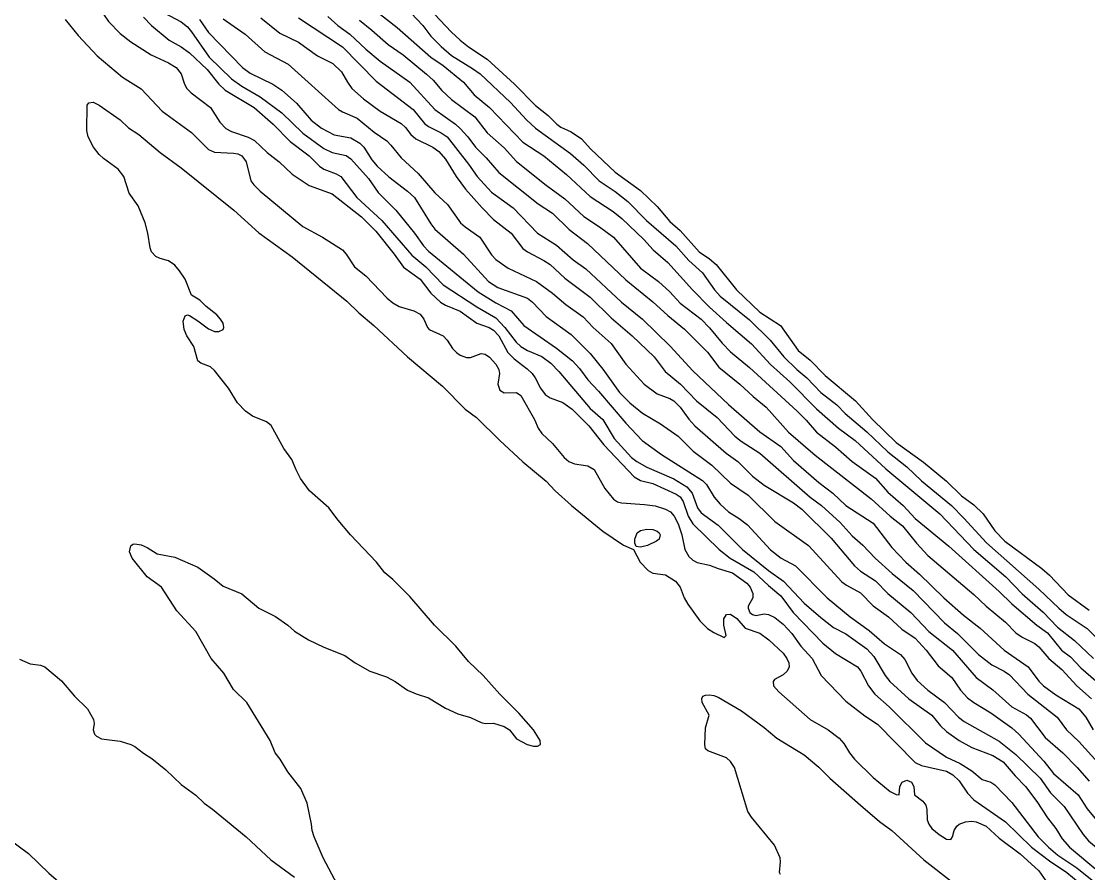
# Model space of a CAD drawing. Extents: x 474277 to 475042, y 254928 to 255625.
# Drawn here: x 474557.56 to 474596.58, y 255166.93 to 255198.12 of the extents above; entities that cross this region are included whole.
import ezdxf

# ---------------------------------------------------------------- set-up
doc = ezdxf.new("R2010")
doc.units = 0
doc.header["$MEASUREMENT"] = 0
doc.layers.add('BaseMapV2_DTM_export_MonNov09090547073261 — entities', color=1, linetype='CONTINUOUS')

msp = doc.modelspace()

# ---------------------------------------------------------------- linework, layer by layer
at = {"layer": 'BaseMapV2_DTM_export_MonNov09090547073261 — entities', "color": 15, "linetype": 'Continuous', "true_color": 0xb7484b}
for points in [[(474572.064, 255199.031, 84.25), (474573.267, 255197.729, 84.25), (474573.596, 255197.422, 84.25), (474573.904, 255197.179, 84.25), (474574.592, 255196.732, 84.25), (474575.59, 255195.812, 84.25), (474576.358, 255195.042, 84.25), (474576.818, 255194.676, 84.25), (474577.131, 255194.355, 84.25), (474577.278, 255194.25, 84.25), (474577.661, 255194.07, 84.25), (474578.042, 255193.818, 84.25), (474578.379, 255193.435, 84.25), (474579.271, 255192.599, 84.25), (474580.191, 255191.931, 84.25), (474580.805, 255191.341, 84.25), (474581.265, 255190.788, 84.25), (474581.648, 255190.462, 84.25), (474582.338, 255189.688, 84.25), (474582.722, 255189.431, 84.25), (474582.961, 255189.218, 84.25), (474583.701, 255188.298, 84.25), (474584.562, 255187.472, 84.25), (474585.31, 255186.994, 84.25), (474585.962, 255186.074, 84.25), (474586.402, 255185.722, 84.25), (474586.944, 255185.154, 84.25), (474588.05, 255184.234, 84.25), (474588.671, 255183.544, 84.25), (474589.546, 255182.704, 84.25), (474590.543, 255181.985, 84.25), (474591.386, 255181.295, 84.25), (474591.923, 255180.754, 84.25), (474592.383, 255180.423, 84.25), (474592.717, 255180.093, 84.25), (474593.15, 255179.483, 84.25), (474593.509, 255179.097, 84.25), (474594.865, 255178.1, 84.25), (474595.143, 255177.851, 84.25), (474595.833, 255177.133, 84.25), (474596.6, 255176.569, 84.25)], [(474570.129, 255198.802, 84.75), (474571.297, 255197.891, 84.75), (474572.524, 255196.808, 84.75), (474572.986, 255196.502, 84.75), (474573.721, 255195.889, 84.75), (474574.118, 255195.429, 84.75), (474574.677, 255194.969, 84.75), (474575.897, 255193.694, 84.75), (474576.664, 255193.199, 84.75), (474577.487, 255192.515, 84.75), (474578.351, 255191.711, 84.75), (474579.195, 255191.155, 84.75), (474579.517, 255190.905, 84.75), (474580.318, 255190.138, 84.75), (474580.652, 255189.755, 84.75), (474581.198, 255189.295, 84.75), (474582.097, 255188.298, 84.75), (474582.722, 255187.662, 84.75), (474583.335, 255187.096, 84.75), (474584.255, 255186.318, 84.75), (474584.945, 255185.567, 84.75), (474585.654, 255184.924, 84.75), (474586.632, 255183.935, 84.75), (474587.429, 255183.237, 84.75), (474588.039, 255182.777, 84.75), (474589.162, 255181.75, 84.75), (474591.138, 255180.093, 84.75), (474592.383, 255178.791, 84.75), (474593.544, 255177.793, 84.75), (474594.146, 255177.172, 84.75), (474594.913, 255176.506, 84.75), (474595.442, 255175.953, 84.75), (474596.063, 255175.459, 84.75), (474596.753, 255174.809, 84.75)], [(474560.562, 255198.376, 87), (474560.741, 255198.112, 87), (474561.176, 255197.674, 87), (474561.559, 255197.366, 87), (474562.31, 255196.886, 87), (474562.939, 255196.598, 87), (474563.224, 255196.425, 87), (474563.403, 255196.195, 87), (474563.52, 255195.812, 87), (474563.611, 255195.659, 87), (474563.77, 255195.505, 87), (474564.469, 255194.969, 87), (474564.818, 255194.432, 87), (474565.04, 255194.202, 87), (474565.239, 255194.085, 87), (474565.853, 255193.873, 87), (474566.083, 255193.76, 87), (474566.543, 255193.318, 87), (474566.988, 255192.975, 87), (474567.463, 255192.521, 87), (474568.076, 255192.109, 87), (474568.92, 255191.805, 87), (474569.993, 255190.97, 87), (474570.519, 255190.445, 87), (474571.192, 255189.601, 87), (474571.527, 255189.125, 87), (474572.14, 255188.678, 87), (474572.524, 255188.177, 87), (474572.883, 255187.838, 87), (474573.06, 255187.733, 87), (474573.597, 255187.516, 87), (474574.209, 255187.071, 87), (474574.665, 255186.918, 87), (474574.824, 255186.821, 87), (474575.013, 255186.611, 87), (474575.339, 255185.997, 87), (474575.574, 255185.767, 87), (474576.051, 255185.404, 87), (474576.229, 255185.231, 87), (474576.34, 255185.077, 87), (474576.539, 255184.694, 87), (474576.713, 255184.464, 87), (474576.894, 255184.345, 87), (474577.354, 255184.172, 87), (474577.693, 255183.927, 87), (474578.308, 255183.314, 87), (474578.858, 255182.624, 87), (474579.961, 255181.456, 87), (474580.191, 255181.319, 87), (474580.651, 255181.207, 87), (474581.495, 255180.823, 87), (474581.648, 255180.715, 87), (474581.752, 255180.553, 87), (474581.934, 255180.017, 87), (474582.108, 255179.734, 87), (474583.073, 255178.79, 87), (474583.473, 255178.483, 87), (474584.332, 255177.982, 87), (474584.869, 255177.479, 87), (474585.329, 255177.105, 87), (474585.77, 255176.49, 87), (474586.862, 255175.368, 87), (474587.322, 255174.986, 87), (474588.124, 255174.496, 87), (474588.252, 255174.343, 87), (474588.528, 255173.806, 87), (474588.766, 255173.499, 87), (474589.283, 255173.039, 87), (474590.619, 255171.719, 87), (474591.385, 255171.199, 87), (474591.877, 255170.969, 87), (474592.306, 255170.702, 87), (474592.69, 255170.384, 87), (474593.001, 255170.279, 87), (474593.15, 255170.19, 87), (474593.763, 255169.541, 87), (474594.733, 255168.285, 87), (474595.113, 255167.902, 87), (474595.45, 255167.616, 87), (474596.14, 255167.149, 87), (474596.83, 255166.605, 87)], [(474562.03, 255198.266, 86.75), (474562.313, 255197.959, 86.75), (474562.96, 255197.422, 86.75), (474563.399, 255197.182, 86.75), (474563.706, 255196.961, 86.75), (474564.354, 255196.349, 86.75), (474564.779, 255195.817, 86.75), (474565.009, 255195.593, 86.75), (474566.07, 255194.969, 86.75), (474566.767, 255194.355, 86.75), (474567.386, 255193.718, 86.75), (474568.076, 255193.194, 86.75), (474568.46, 255192.816, 86.75), (474568.613, 255192.71, 86.75), (474569.073, 255192.537, 86.75), (474569.237, 255192.438, 86.75), (474569.827, 255191.672, 86.75), (474570.737, 255190.828, 86.75), (474571.834, 255189.561, 86.75), (474572.351, 255189.141, 86.75), (474572.984, 255188.479, 86.75), (474574.211, 255187.673, 86.75), (474574.901, 255187.271, 86.75), (474575.239, 255186.918, 86.75), (474575.644, 255186.381, 86.75), (474575.821, 255186.219, 86.75), (474576.066, 255186.074, 86.75), (474576.588, 255185.856, 86.75), (474576.913, 255185.614, 86.75), (474577.208, 255185.307, 86.75), (474578.351, 255183.958, 86.75), (474578.813, 255183.544, 86.75), (474579.236, 255182.854, 86.75), (474579.865, 255182.164, 86.75), (474580.061, 255182.01, 86.75), (474580.421, 255181.81, 86.75), (474581.418, 255181.378, 86.75), (474581.886, 255181.09, 86.75), (474582.085, 255180.86, 86.75), (474582.279, 255180.323, 86.75), (474582.415, 255180.133, 86.75), (474583.028, 255179.681, 86.75), (474583.924, 255178.79, 86.75), (474584.875, 255178.023, 86.75), (474585.417, 255177.64, 86.75), (474586.172, 255176.832, 86.75), (474586.785, 255176.301, 86.75), (474587.246, 255175.936, 86.75), (474587.706, 255175.713, 86.75), (474588.472, 255175.166, 86.75), (474588.729, 255174.879, 86.75), (474589.134, 255174.189, 86.75), (474589.314, 255173.959, 86.75), (474590.006, 255173.325, 86.75), (474590.847, 255172.733, 86.75), (474591.156, 255172.349, 86.75), (474591.386, 255172.133, 86.75), (474591.846, 255171.809, 86.75), (474592.306, 255171.545, 86.75), (474593.073, 255171.26, 86.75), (474593.456, 255171.027, 86.75), (474593.892, 255170.509, 86.75), (474594.27, 255170.126, 86.75), (474594.683, 255169.58, 86.75), (474595.067, 255168.981, 86.75), (474595.378, 255168.592, 86.75), (474595.612, 255168.209, 86.75), (474595.875, 255167.902, 86.75), (474596.907, 255167.04, 86.75)], [(474562.786, 255198.428, 86.5), (474563.399, 255198.098, 86.5), (474563.629, 255197.914, 86.5), (474563.783, 255197.736, 86.5), (474564.423, 255196.809, 86.5), (474565.239, 255196.01, 86.5), (474565.623, 255195.74, 86.5), (474566.292, 255195.352, 86.5), (474567.08, 255194.767, 86.5), (474567.846, 255194.023, 86.5), (474568.613, 255193.467, 86.5), (474568.92, 255193.32, 86.5), (474569.432, 255193.205, 86.5), (474569.61, 255193.092, 86.5), (474570.249, 255192.362, 86.5), (474570.607, 255191.86, 86.5), (474571.255, 255191.211, 86.5), (474571.938, 255190.368, 86.5), (474572.256, 255189.908, 86.5), (474572.447, 255189.711, 86.5), (474574.264, 255188.221, 86.5), (474574.901, 255187.822, 86.5), (474575.465, 255187.531, 86.5), (474575.928, 255186.994, 86.5), (474577.124, 255186.16, 86.5), (474577.71, 255185.691, 86.5), (474577.968, 255185.42, 86.5), (474578.267, 255185.001, 86.5), (474578.658, 255184.587, 86.5), (474579.655, 255183.417, 86.5), (474580.254, 255182.777, 86.5), (474580.958, 255182.27, 86.5), (474582.462, 255181.32, 86.5), (474582.607, 255181.167, 86.5), (474582.889, 255180.707, 86.5), (474583.105, 255180.452, 86.5), (474583.412, 255180.173, 86.5), (474583.795, 255179.934, 86.5), (474584.102, 255179.693, 86.5), (474584.945, 255178.778, 86.5), (474585.332, 255178.483, 86.5), (474585.865, 255178.199, 86.5), (474587.016, 255177.02, 86.5), (474587.864, 255176.336, 86.5), (474588.549, 255175.831, 86.5), (474589.112, 255175.339, 86.5), (474589.701, 255174.956, 86.5), (474589.853, 255174.774, 86.5), (474590.113, 255174.266, 86.5), (474590.313, 255174.002, 86.5), (474590.693, 255173.653, 86.5), (474591.313, 255173.193, 86.5), (474591.817, 255172.656, 86.5), (474592.027, 255172.502, 86.5), (474593.303, 255171.787, 86.5), (474593.916, 255171.29, 86.5), (474594.799, 255170.432, 86.5), (474595.179, 255169.895, 86.5), (474595.68, 255169.39, 86.5), (474596.371, 255168.362, 86.5), (474596.571, 255168.132, 86.5), (474597.397, 255167.442, 86.5)], [(474564.933, 255198.206, 86), (474565.739, 255197.652, 86), (474566.466, 255196.998, 86), (474567.31, 255196.55, 86), (474569.15, 255194.897, 86), (474569.303, 255194.802, 86), (474569.84, 255194.58, 86), (474570.453, 255194.059, 86), (474570.915, 255193.742, 86), (474571.072, 255193.588, 86), (474571.45, 255193.12, 86), (474572.064, 255192.55, 86), (474572.677, 255191.847, 86), (474573.137, 255191.413, 86), (474573.619, 255190.751, 86), (474573.782, 255190.598, 86), (474574.319, 255190.215, 86), (474574.747, 255189.57, 86), (474574.901, 255189.407, 86), (474575.361, 255189.089, 86), (474576.392, 255188.604, 86), (474576.971, 255188.174, 86), (474577.462, 255187.761, 86), (474578.097, 255187.301, 86), (474578.467, 255186.918, 86), (474579.118, 255186.332, 86), (474579.655, 255185.572, 86), (474580.33, 255184.847, 86), (474580.805, 255184.488, 86), (474581.265, 255184.323, 86), (474581.418, 255184.229, 86), (474581.648, 255184.006, 86), (474581.955, 255183.565, 86), (474582.179, 255183.314, 86), (474583.327, 255182.317, 86), (474583.755, 255182.01, 86), (474584.291, 255181.474, 86), (474584.715, 255181.145, 86), (474585.789, 255180.5, 86), (474586.095, 255180.268, 86), (474587.169, 255179.203, 86), (474588.012, 255178.201, 86), (474588.242, 255178.003, 86), (474588.779, 255177.643, 86), (474589.239, 255177.186, 86), (474590.081, 255176.49, 86), (474590.738, 255175.8, 86), (474591.6, 255175.109, 86), (474592.46, 255174.112, 86), (474593.073, 255173.66, 86), (474593.763, 255173.044, 86), (474594.3, 255172.747, 86), (474594.453, 255172.628, 86), (474594.99, 255171.915, 86), (474595.635, 255171.352, 86), (474596.156, 255170.816, 86), (474596.6, 255170.315, 86)], [(474566.313, 255198.245, 85.75), (474567.003, 255197.689, 85.75), (474567.693, 255197.358, 85.75), (474568.383, 255196.857, 85.75), (474568.949, 255196.579, 85.75), (474569.263, 255196.272, 85.75), (474569.477, 255195.889, 85.75), (474569.645, 255195.659, 85.75), (474570.07, 255195.279, 85.75), (474570.683, 255194.825, 85.75), (474571.45, 255194.383, 85.75), (474571.604, 255194.233, 85.75), (474571.799, 255193.972, 85.75), (474571.976, 255193.818, 85.75), (474572.6, 255193.514, 85.75), (474572.816, 255193.358, 85.75), (474573.06, 255193.069, 85.75), (474573.45, 255192.438, 85.75), (474573.797, 255191.978, 85.75), (474574.404, 255191.288, 85.75), (474574.824, 255190.865, 85.75), (474575.468, 255190.368, 85.75), (474575.897, 255189.809, 85.75), (474576.066, 255189.678, 85.75), (474576.664, 255189.365, 85.75), (474576.888, 255189.218, 85.75), (474577.431, 255188.72, 85.75), (474578.351, 255188.021, 85.75), (474579.118, 255187.264, 85.75), (474579.885, 255186.614, 85.75), (474580.696, 255185.844, 85.75), (474581.099, 255185.307, 85.75), (474581.661, 255184.847, 85.75), (474582.241, 255184.234, 85.75), (474582.995, 255183.621, 85.75), (474583.642, 255182.937, 85.75), (474583.872, 255182.754, 85.75), (474584.554, 255182.317, 85.75), (474586.402, 255180.706, 85.75), (474586.805, 255180.4, 85.75), (474587.488, 255179.787, 85.75), (474587.936, 255179.295, 85.75), (474588.319, 255178.953, 85.75), (474588.775, 255178.483, 85.75), (474589.392, 255177.913, 85.75), (474590.159, 255177.291, 85.75), (474591.309, 255176.109, 85.75), (474591.783, 255175.723, 85.75), (474592.549, 255174.956, 85.75), (474593.041, 255174.573, 85.75), (474593.484, 255174.343, 85.75), (474593.686, 255174.204, 85.75), (474594.355, 255173.499, 85.75), (474595.432, 255172.656, 85.75), (474595.77, 255172.196, 85.75), (474596.217, 255171.766, 85.75), (474596.907, 255170.997, 85.75)], [(474567.693, 255198.24, 85.5), (474569.303, 255197.189, 85.5), (474570.53, 255195.929, 85.5), (474571.881, 255194.892, 85.5), (474572.294, 255194.383, 85.5), (474572.447, 255194.268, 85.5), (474572.907, 255194.043, 85.5), (474573.121, 255193.895, 85.5), (474573.904, 255192.893, 85.5), (474574.222, 255192.438, 85.5), (474574.747, 255191.869, 85.5), (474575.541, 255191.288, 85.5), (474576.434, 255190.368, 85.5), (474577.124, 255189.933, 85.5), (474577.738, 255189.396, 85.5), (474578.196, 255189.065, 85.5), (474579.501, 255187.847, 85.5), (474580.268, 255187.217, 85.5), (474581.277, 255186.228, 85.5), (474582.108, 255185.325, 85.5), (474583.412, 255184.097, 85.5), (474584.562, 255183.103, 85.5), (474585.329, 255182.568, 85.5), (474585.789, 255182.051, 85.5), (474586.711, 255181.244, 85.5), (474587.221, 255180.86, 85.5), (474587.706, 255180.401, 85.5), (474588.702, 255179.754, 85.5), (474589.377, 255178.867, 85.5), (474589.889, 255178.33, 85.5), (474590.389, 255177.895, 85.5), (474591.285, 255177.026, 85.5), (474591.999, 255176.395, 85.5), (474592.613, 255175.919, 85.5), (474593.489, 255175.109, 85.5), (474594.365, 255174.496, 85.5), (474594.76, 255173.983, 85.5), (474594.931, 255173.806, 85.5), (474595.373, 255173.48, 85.5), (474596.218, 255172.963, 85.5), (474596.476, 255172.656, 85.5), (474596.74, 255172.196, 85.5)], [(474568.767, 255198.299, 85.25), (474569.126, 255197.959, 85.25), (474569.574, 255197.652, 85.25), (474570.147, 255197.104, 85.25), (474570.683, 255196.663, 85.25), (474571.757, 255195.892, 85.25), (474572.677, 255194.89, 85.25), (474573.427, 255194.355, 85.25), (474573.598, 255194.202, 85.25), (474573.878, 255193.895, 85.25), (474574.167, 255193.512, 85.25), (474574.549, 255193.128, 85.25), (474575.01, 255192.592, 85.25), (474576.458, 255191.441, 85.25), (474576.971, 255191.094, 85.25), (474577.584, 255190.505, 85.25), (474578.257, 255189.985, 85.25), (474579.655, 255188.664, 85.25), (474580.651, 255187.849, 85.25), (474581.188, 255187.351, 85.25), (474581.802, 255186.852, 85.25), (474582.645, 255186.011, 85.25), (474583.058, 255185.461, 85.25), (474583.824, 255184.847, 85.25), (474584.314, 255184.387, 85.25), (474584.792, 255184.004, 85.25), (474585.606, 255183.084, 85.25), (474586.582, 255182.24, 85.25), (474588.626, 255180.653, 85.25), (474589.316, 255180.014, 85.25), (474589.776, 255179.656, 85.25), (474590.285, 255179.02, 85.25), (474590.696, 255178.578, 85.25), (474592.383, 255177.149, 85.25), (474592.831, 255176.72, 85.25), (474593.533, 255176.133, 85.25), (474593.916, 255175.748, 85.25), (474594.146, 255175.589, 85.25), (474594.606, 255175.356, 85.25), (474594.76, 255175.235, 85.25), (474595.125, 255174.803, 85.25), (474595.603, 255174.409, 85.25), (474596.14, 255173.809, 85.25), (474596.677, 255173.332, 85.25)], [(474571.807, 255198.419, 84.5), (474572.232, 255197.959, 84.5), (474572.53, 255197.576, 84.5), (474572.908, 255197.192, 84.5), (474573.29, 255196.868, 84.5), (474574.057, 255196.395, 84.5), (474574.329, 255196.195, 84.5), (474575.437, 255195.147, 84.5), (474576.029, 255194.509, 84.5), (474576.358, 255194.212, 84.5), (474577.632, 255193.282, 84.5), (474578.121, 255192.849, 84.5), (474578.683, 255192.285, 84.5), (474579.271, 255191.888, 84.5), (474579.731, 255191.528, 84.5), (474580.41, 255190.828, 84.5), (474581.484, 255189.908, 84.5), (474581.955, 255189.371, 84.5), (474582.461, 255188.911, 84.5), (474582.903, 255188.298, 84.5), (474583.105, 255188.068, 84.5), (474584.178, 255187.196, 84.5), (474584.933, 255186.458, 84.5), (474585.439, 255185.844, 84.5), (474585.908, 255185.384, 84.5), (474586.272, 255185.077, 84.5), (474586.783, 255184.541, 84.5), (474587.369, 255184.081, 84.5), (474587.673, 255183.774, 84.5), (474588.472, 255183.097, 84.5), (474589.239, 255182.373, 84.5), (474589.929, 255181.821, 84.5), (474590.466, 255181.312, 84.5), (474591.558, 255180.4, 84.5), (474592.019, 255179.94, 84.5), (474592.843, 255179.037, 84.5), (474594.76, 255177.34, 84.5), (474595.485, 255176.643, 84.5), (474595.757, 255176.421, 84.5), (474596.523, 255175.908, 84.5), (474597.236, 255175.186, 84.5)], [(474559.164, 255198.189, 87.25), (474559.642, 255197.596, 87.25), (474560.332, 255196.849, 87.25), (474561.252, 255196.075, 87.25), (474561.942, 255195.643, 87.25), (474562.709, 255194.828, 87.25), (474563.781, 255194.048, 87.25), (474564.396, 255193.43, 87.25), (474564.626, 255193.332, 87.25), (474565.316, 255193.297, 87.25), (474565.469, 255193.267, 87.25), (474565.623, 255193.191, 87.25), (474565.776, 255192.971, 87.25), (474565.947, 255192.285, 87.25), (474566.058, 255192.132, 87.25), (474566.29, 255191.902, 87.25), (474567.846, 255190.614, 87.25), (474568.566, 255190.215, 87.25), (474569.297, 255189.755, 87.25), (474569.433, 255189.601, 87.25), (474569.737, 255189.141, 87.25), (474570.147, 255188.81, 87.25), (474570.929, 255187.991, 87.25), (474571.144, 255187.815, 87.25), (474571.374, 255187.679, 87.25), (474571.91, 255187.521, 87.25), (474572.14, 255187.399, 87.25), (474572.278, 255187.224, 87.25), (474572.406, 255186.918, 87.25), (474572.467, 255186.841, 87.25), (474572.984, 255186.611, 87.25), (474573.131, 255186.458, 87.25), (474573.322, 255186.151, 87.25), (474573.464, 255185.997, 87.25), (474573.597, 255185.908, 87.25), (474573.827, 255185.818, 87.25), (474573.981, 255185.817, 87.25), (474574.364, 255185.964, 87.25), (474574.517, 255185.935, 87.25), (474574.671, 255185.825, 87.25), (474574.901, 255185.58, 87.25), (474575.017, 255185.384, 87.25), (474575.036, 255185.231, 87.25), (474574.981, 255184.847, 87.25), (474575.054, 255184.625, 87.25), (474575.207, 255184.531, 87.25), (474575.667, 255184.535, 87.25), (474575.821, 255184.426, 87.25), (474576.313, 255183.544, 87.25), (474576.449, 255183.237, 87.25), (474576.588, 255183.036, 87.25), (474576.971, 255182.668, 87.25), (474577.405, 255182.164, 87.25), (474577.58, 255182.01, 87.25), (474577.78, 255181.934, 87.25), (474578.274, 255181.853, 87.25), (474578.504, 255181.726, 87.25), (474578.888, 255181.022, 87.25), (474579.204, 255180.63, 87.25), (474579.348, 255180.536, 87.25), (474579.501, 255180.497, 87.25), (474580.345, 255180.445, 87.25), (474580.728, 255180.39, 87.25), (474581.111, 255180.273, 87.25), (474581.291, 255180.17, 87.25), (474581.424, 255180.017, 87.25), (474581.571, 255179.727, 87.25), (474581.706, 255179.327, 87.25), (474581.819, 255178.79, 87.25), (474581.955, 255178.533, 87.25), (474582.108, 255178.399, 87.25), (474582.262, 255178.319, 87.25), (474582.722, 255178.216, 87.25), (474583.028, 255178.096, 87.25), (474583.557, 255177.946, 87.25), (474584.08, 255177.563, 87.25), (474584.204, 255177.41, 87.25), (474584.296, 255177.18, 87.25), (474584.296, 255177.026, 87.25), (474584.127, 255176.72, 87.25), (474584.126, 255176.643, 87.25), (474584.196, 255176.49, 87.25), (474584.289, 255176.413, 87.25), (474584.409, 255176.379, 87.25), (474584.715, 255176.435, 87.25), (474584.869, 255176.42, 87.25), (474585.099, 255176.304, 87.25), (474585.405, 255176.061, 87.25), (474585.732, 255175.723, 87.25), (474586.059, 255175.263, 87.25), (474586.464, 255174.803, 87.25), (474586.796, 255174.189, 87.25), (474587.706, 255173.249, 87.25), (474588.396, 255172.709, 87.25), (474588.856, 255172.407, 87.25), (474590.236, 255170.998, 87.25), (474590.466, 255170.887, 87.25), (474591.386, 255170.679, 87.25), (474591.616, 255170.547, 87.25), (474591.846, 255170.327, 87.25), (474592.153, 255169.881, 87.25), (474592.383, 255169.64, 87.25), (474593.533, 255168.828, 87.25), (474594.482, 255167.902, 87.25), (474595.143, 255167.399, 87.25), (474595.782, 255166.982, 87.25), (474596.608, 255166.292, 87.25)], [(474564.071, 255198.189, 86.25), (474564.396, 255197.714, 86.25), (474565.649, 255196.425, 86.25), (474565.93, 255196.215, 86.25), (474566.749, 255195.812, 86.25), (474567.08, 255195.599, 86.25), (474567.616, 255195.126, 86.25), (474568.153, 255194.502, 86.25), (474568.537, 255194.207, 86.25), (474568.997, 255193.962, 86.25), (474569.61, 255193.853, 86.25), (474569.929, 255193.665, 86.25), (474570.077, 255193.512, 86.25), (474570.377, 255193.048, 86.25), (474570.567, 255192.822, 86.25), (474570.99, 255192.429, 86.25), (474571.68, 255191.902, 86.25), (474571.927, 255191.672, 86.25), (474572.524, 255190.713, 86.25), (474572.677, 255190.518, 86.25), (474573.725, 255189.601, 86.25), (474574.632, 255188.604, 86.25), (474574.977, 255188.374, 86.25), (474576.058, 255187.991, 86.25), (474576.249, 255187.838, 86.25), (474576.741, 255187.32, 86.25), (474577.661, 255186.665, 86.25), (474578.351, 255185.961, 86.25), (474578.811, 255185.394, 86.25), (474579.43, 255184.541, 86.25), (474579.808, 255184.157, 86.25), (474580.268, 255183.779, 86.25), (474580.929, 255183.39, 86.25), (474581.571, 255182.935, 86.25), (474582.12, 255182.394, 86.25), (474582.798, 255181.882, 86.25), (474583.488, 255181.222, 86.25), (474584.124, 255180.784, 86.25), (474585.099, 255179.819, 86.25), (474586.333, 255178.943, 86.25), (474587.552, 255177.615, 86.25), (474587.727, 255177.486, 86.25), (474588.242, 255177.211, 86.25), (474588.702, 255176.73, 86.25), (474589.261, 255176.336, 86.25), (474589.749, 255175.876, 86.25), (474590.236, 255175.546, 86.25), (474590.636, 255175.109, 86.25), (474591.079, 255174.54, 86.25), (474591.577, 255174.113, 86.25), (474591.898, 255173.653, 86.25), (474592.153, 255173.366, 86.25), (474592.376, 255173.193, 86.25), (474592.996, 255172.82, 86.25), (474593.763, 255172.273, 86.25), (474594.026, 255172.042, 86.25), (474594.938, 255171.046, 86.25), (474595.297, 255170.597, 86.25), (474596.198, 255169.819, 86.25), (474596.523, 255169.309, 86.25), (474596.983, 255168.75, 86.25)], [(474569.917, 255198.159, 85), (474570.377, 255197.796, 85), (474570.966, 255197.269, 85), (474571.522, 255196.886, 85), (474572.37, 255196.188, 85), (474572.609, 255195.965, 85), (474572.936, 255195.582, 85), (474573.29, 255195.26, 85), (474574.134, 255194.623, 85), (474574.594, 255194.04, 85), (474575.207, 255193.489, 85), (474575.667, 255192.991, 85), (474576.741, 255192.127, 85), (474577.431, 255191.625, 85), (474578.126, 255190.981, 85), (474578.7, 255190.598, 85), (474579.201, 255190.215, 85), (474580.191, 255189.091, 85), (474580.858, 255188.604, 85), (474581.265, 255188.223, 85), (474581.648, 255187.809, 85), (474582.415, 255187.218, 85), (474582.722, 255186.909, 85), (474583.182, 255186.34, 85), (474583.488, 255186.02, 85), (474584.178, 255185.45, 85), (474585.921, 255183.851, 85), (474586.249, 255183.528, 85), (474586.634, 255183.084, 85), (474587.322, 255182.555, 85), (474587.936, 255182.01, 85), (474588.779, 255181.402, 85), (474589.239, 255180.89, 85), (474589.795, 255180.4, 85), (474590.236, 255179.926, 85), (474591.463, 255178.92, 85), (474593.303, 255177.262, 85), (474593.763, 255176.803, 85), (474594.681, 255176.03, 85), (474595.067, 255175.746, 85), (474595.587, 255175.109, 85), (474595.91, 255174.862, 85), (474596.293, 255174.466, 85), (474597.29, 255173.594, 85)], [(474569.12, 255166.522, 87.5), (474568.598, 255167.519, 87.5), (474568.264, 255168.285, 87.5), (474568.19, 255168.515, 87.5), (474568.168, 255168.745, 87.5), (474568.008, 255169.512, 87.5), (474567.781, 255170.049, 87.5), (474567.303, 255170.662, 87.5), (474567.027, 255171.122, 87.5), (474566.836, 255171.352, 87.5), (474566.65, 255171.812, 87.5), (474565.802, 255173.193, 87.5), (474565.316, 255173.671, 87.5), (474564.957, 255174.266, 87.5), (474564.503, 255174.803, 87.5), (474563.934, 255175.8, 87.5), (474563.246, 255176.551, 87.5), (474562.682, 255177.41, 87.5), (474562.155, 255177.793, 87.5), (474561.605, 255178.483, 87.5), (474561.515, 255178.713, 87.5), (474561.559, 255178.923, 87.5), (474561.636, 255178.985, 87.5), (474561.712, 255179.002, 87.5), (474561.942, 255178.968, 87.5), (474562.162, 255178.867, 87.5), (474562.526, 255178.637, 87.5), (474563.169, 255178.519, 87.5), (474564.013, 255178.15, 87.5), (474564.614, 255177.716, 87.5), (474564.933, 255177.448, 87.5), (474565.623, 255177.177, 87.5), (474566.236, 255176.649, 87.5), (474566.85, 255176.347, 87.5), (474567.301, 255176.03, 87.5), (474567.54, 255175.808, 87.5), (474568.053, 255175.493, 87.5), (474568.613, 255175.216, 87.5), (474569.38, 255174.921, 87.5), (474569.763, 255174.653, 87.5), (474570.3, 255174.345, 87.5), (474570.914, 255174.131, 87.5), (474571.22, 255173.963, 87.5), (474571.68, 255173.651, 87.5), (474571.987, 255173.513, 87.5), (474572.447, 255173.366, 87.5), (474573.06, 255172.993, 87.5), (474573.52, 255172.784, 87.5), (474573.981, 255172.648, 87.5), (474574.364, 255172.461, 87.5), (474574.517, 255172.433, 87.5), (474574.824, 255172.437, 87.5), (474575.207, 255172.319, 87.5), (474575.399, 255172.196, 87.5), (474575.667, 255171.864, 87.5), (474576.051, 255171.657, 87.5), (474576.281, 255171.602, 87.5), (474576.434, 255171.601, 87.5), (474576.534, 255171.659, 87.5), (474576.526, 255171.812, 87.5), (474576.282, 255172.196, 87.5), (474575.744, 255172.802, 87.5), (474575.054, 255173.498, 87.5), (474574.441, 255174.188, 87.5), (474573.904, 255174.699, 87.5), (474573.44, 255175.263, 87.5), (474572.668, 255176.03, 87.5), (474571.757, 255177.077, 87.5), (474571.144, 255177.698, 87.5), (474570.853, 255177.946, 87.5), (474570.542, 255178.33, 87.5), (474569.598, 255179.327, 87.5), (474569.136, 255179.863, 87.5), (474568.803, 255180.323, 87.5), (474568.099, 255180.937, 87.5), (474567.762, 255181.397, 87.5), (474567.6, 255181.704, 87.5), (474567.445, 255182.087, 87.5), (474567.156, 255182.489, 87.5), (474566.696, 255183.326, 87.5), (474566.522, 255183.467, 87.5), (474566.006, 255183.669, 87.5), (474565.756, 255183.851, 87.5), (474565.46, 255184.157, 87.5), (474565.129, 255184.694, 87.5), (474564.626, 255185.345, 87.5), (474564.473, 255185.473, 87.5), (474564.116, 255185.614, 87.5), (474564.015, 255185.691, 87.5), (474563.859, 255186.226, 87.5), (474563.604, 255186.611, 87.5), (474563.509, 255186.841, 87.5), (474563.478, 255187.148, 87.5), (474563.553, 255187.345, 87.5), (474563.629, 255187.374, 87.5), (474563.706, 255187.354, 87.5), (474564.013, 255187.165, 87.5), (474564.396, 255186.869, 87.5), (474564.626, 255186.772, 87.5), (474564.779, 255186.775, 87.5), (474564.932, 255186.841, 87.5), (474564.964, 255186.918, 87.5), (474564.934, 255187.071, 87.5), (474564.845, 255187.224, 87.5), (474564.703, 255187.385, 87.5), (474564.319, 255187.683, 87.5), (474564.089, 255187.911, 87.5), (474563.783, 255188.103, 87.5), (474563.544, 255188.681, 87.5), (474563.346, 255188.988, 87.5), (474563.169, 255189.193, 87.5), (474562.939, 255189.35, 87.5), (474562.632, 255189.439, 87.5), (474562.479, 255189.517, 87.5), (474562.323, 255189.678, 87.5), (474562.266, 255189.831, 87.5), (474562.186, 255190.368, 87.5), (474562.088, 255190.751, 87.5), (474561.824, 255191.365, 87.5), (474561.507, 255191.825, 87.5), (474561.309, 255192.438, 87.5), (474561.099, 255192.708, 87.5), (474560.562, 255193.1, 87.5), (474560.409, 255193.247, 87.5), (474560.203, 255193.512, 87.5), (474559.998, 255193.895, 87.5), (474559.955, 255194.125, 87.5), (474559.969, 255195.045, 87.5), (474560.025, 255195.14, 87.5), (474560.179, 255195.165, 87.5), (474560.409, 255195.047, 87.5), (474561.171, 255194.509, 87.5), (474561.482, 255194.22, 87.5), (474561.849, 255193.972, 87.5), (474562.632, 255193.319, 87.5), (474563.399, 255192.754, 87.5), (474565.325, 255191.211, 87.5), (474566.236, 255190.378, 87.5), (474567.463, 255189.498, 87.5), (474569.457, 255187.878, 87.5), (474569.891, 255187.454, 87.5), (474570.443, 255186.994, 87.5), (474571.679, 255185.844, 87.5), (474572.95, 255184.771, 87.5), (474573.786, 255183.927, 87.5), (474574.196, 255183.621, 87.5), (474575.054, 255182.776, 87.5), (474575.897, 255182.001, 87.5), (474576.741, 255181.289, 87.5), (474577.078, 255180.937, 87.5), (474577.669, 255180.4, 87.5), (474578.811, 255179.468, 87.5), (474579.578, 255178.955, 87.5), (474579.939, 255178.79, 87.5), (474580.184, 255178.33, 87.5), (474580.473, 255178.023, 87.5), (474580.651, 255177.926, 87.5), (474581.111, 255177.868, 87.5), (474581.479, 255177.64, 87.5), (474581.65, 255177.41, 87.5), (474581.791, 255177.026, 87.5), (474581.924, 255176.796, 87.5), (474582.358, 255176.183, 87.5), (474582.645, 255175.903, 87.5), (474582.875, 255175.757, 87.5), (474583.258, 255175.577, 87.5), (474583.331, 255175.646, 87.5), (474583.237, 255176.03, 87.5), (474583.239, 255176.26, 87.5), (474583.335, 255176.416, 87.5), (474583.488, 255176.428, 87.5), (474583.718, 255176.268, 87.5), (474584.025, 255175.921, 87.5), (474584.562, 255175.728, 87.5), (474584.883, 255175.493, 87.5), (474585.405, 255174.997, 87.5), (474585.547, 255174.803, 87.5), (474585.613, 255174.649, 87.5), (474585.624, 255174.496, 87.5), (474585.556, 255174.343, 87.5), (474585.405, 255174.208, 87.5), (474585.094, 255174.036, 87.5), (474585.038, 255173.959, 87.5), (474585.061, 255173.806, 87.5), (474585.252, 255173.585, 87.5), (474586.402, 255172.58, 87.5), (474587.059, 255172.196, 87.5), (474587.454, 255171.889, 87.5), (474587.629, 255171.693, 87.5), (474587.834, 255171.352, 87.5), (474588.021, 255171.122, 87.5), (474588.702, 255170.456, 87.5), (474589.316, 255169.937, 87.5), (474589.546, 255169.828, 87.5), (474589.647, 255169.819, 87.5), (474589.67, 255170.126, 87.5), (474589.756, 255170.279, 87.5), (474589.929, 255170.357, 87.5), (474590.105, 255170.279, 87.5), (474590.187, 255170.126, 87.5), (474590.215, 255169.819, 87.5), (474590.52, 255169.589, 87.5), (474590.629, 255169.435, 87.5), (474590.663, 255169.282, 87.5), (474590.674, 255168.899, 87.5), (474590.733, 255168.745, 87.5), (474590.849, 255168.592, 87.5), (474591.114, 255168.362, 87.5), (474591.386, 255168.2, 87.5), (474591.539, 255168.184, 87.5), (474591.602, 255168.285, 87.5), (474591.663, 255168.515, 87.5), (474591.753, 255168.669, 87.5), (474591.846, 255168.746, 87.5), (474592.076, 255168.832, 87.5), (474592.306, 255168.852, 87.5), (474592.46, 255168.832, 87.5), (474592.828, 255168.669, 87.5), (474593.303, 255168.228, 87.5), (474594.07, 255167.663, 87.5), (474594.76, 255167.039, 87.5), (474595.014, 255166.675, 87.5)], [(474580.45, 255178.943, 87.5), (474580.191, 255178.877, 87.5), (474580.038, 255178.909, 87.5), (474579.987, 255179.02, 87.5), (474579.982, 255179.173, 87.5), (474580.07, 255179.403, 87.5), (474580.191, 255179.492, 87.5), (474580.421, 255179.537, 87.5), (474580.651, 255179.523, 87.5), (474580.805, 255179.464, 87.5), (474580.878, 255179.403, 87.5), (474580.914, 255179.327, 87.5), (474580.879, 255179.173, 87.5), (474580.783, 255179.097, 87.5), (474580.45, 255178.943, 87.5)], [(474557.495, 255174.776, 87.5), (474557.879, 255174.612, 87.5), (474558.262, 255174.562, 87.5), (474558.415, 255174.499, 87.5), (474559.029, 255173.994, 87.5), (474559.506, 255173.423, 87.5), (474559.981, 255172.963, 87.5), (474560.197, 255172.579, 87.5), (474560.222, 255172.426, 87.5), (474560.184, 255172.196, 87.5), (474560.238, 255172.042, 87.5), (474560.308, 255171.966, 87.5), (474560.486, 255171.867, 87.5), (474561.176, 255171.782, 87.5), (474561.559, 255171.662, 87.5), (474561.712, 255171.585, 87.5), (474562.019, 255171.342, 87.5), (474562.326, 255171.152, 87.5), (474562.843, 255170.739, 87.5), (474563.399, 255170.191, 87.5), (474563.936, 255169.812, 87.5), (474564.243, 255169.509, 87.5), (474564.549, 255169.289, 87.5), (474565.776, 255168.277, 87.5), (474566.685, 255167.442, 87.5), (474567.54, 255166.802, 87.5)], [(474585.311, 255166.905, 87.75), (474585.277, 255166.982, 87.75), (474585.314, 255167.365, 87.75), (474585.298, 255167.519, 87.75), (474585.092, 255167.979, 87.75), (474584.255, 255168.998, 87.75), (474584.122, 255169.205, 87.75), (474583.636, 255170.816, 87.75), (474583.488, 255171.041, 87.75), (474583.335, 255171.175, 87.75), (474582.659, 255171.429, 87.75), (474582.574, 255171.506, 87.75), (474582.545, 255171.659, 87.75), (474582.565, 255172.272, 87.75), (474582.702, 255172.733, 87.75), (474582.447, 255173.193, 87.75), (474582.431, 255173.346, 87.75), (474582.471, 255173.423, 87.75), (474582.568, 255173.466, 87.75), (474582.722, 255173.479, 87.75), (474582.875, 255173.457, 87.75), (474583.028, 255173.389, 87.75), (474583.881, 255172.886, 87.75), (474584.715, 255172.28, 87.75), (474585.178, 255171.889, 87.75), (474586.172, 255171.282, 87.75), (474586.709, 255170.835, 87.75), (474587.118, 255170.432, 87.75), (474588.239, 255169.435, 87.75), (474588.932, 255168.847, 87.75), (474589.388, 255168.515, 87.75), (474590.546, 255167.442, 87.75), (474592.536, 255165.892, 87.75)], [(474556.151, 255168.899, 87.75), (474557.821, 255167.672, 87.75), (474558.569, 255166.947, 87.75), (474559.519, 255166.138, 87.75)]]:
    msp.add_polyline3d(points, dxfattribs=at)

doc.saveas('drawing.dxf')
